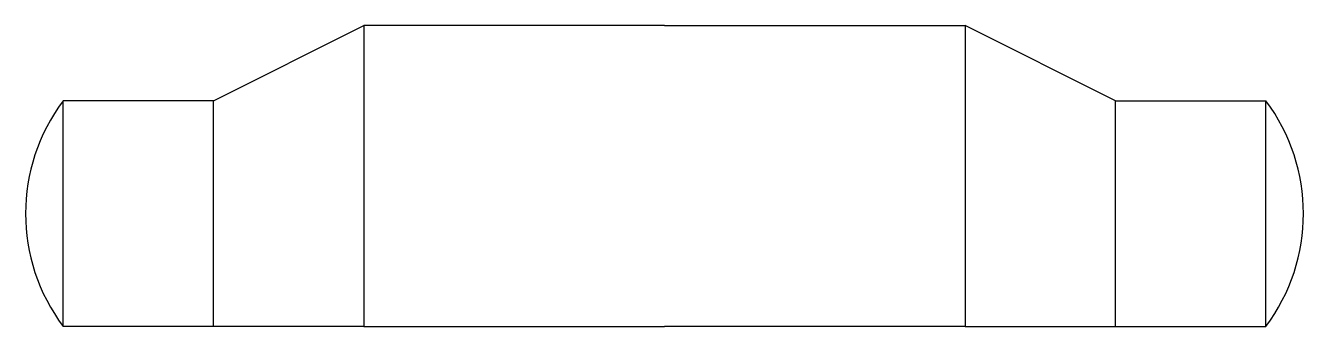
# Model space of a CAD drawing. Header units: millimetres. Extents: x -10100.06 to -10095.81, y 45.24 to 46.24.
import ezdxf

# ---------------------------------------------------------------- set-up
doc = ezdxf.new("R2010")
doc.units = ezdxf.units.MM
doc.header["$LTSCALE"] = 10
doc.layers.add('Tub_equipamentos', color=3, linetype='Continuous')

msp = doc.modelspace()

# ---------------------------------------------------------------- linework, layer by layer
at = {"layer": 'Tub_equipamentos'}
for p, q in [((-10099.4384, 45.9948), (-10098.9384, 46.2448)), ((-10097.9384, 46.2448), (-10098.9384, 46.2448)), ((-10098.9384, 46.2448), (-10098.9384, 45.2448)), ((-10097.9384, 46.2448), (-10096.9384, 46.2448)), ((-10096.9384, 46.2448), (-10096.9384, 45.2448)), ((-10096.4384, 45.9948), (-10096.9384, 46.2448)), ((-10099.9384, 45.2448), (-10099.9384, 45.9948)), ((-10099.4384, 45.9948), (-10099.9384, 45.9948)), ((-10099.4384, 45.2448), (-10099.4384, 45.9948)), ((-10096.4384, 45.9948), (-10095.9384, 45.9948)), ((-10096.4384, 45.2448), (-10096.4384, 45.9948)), ((-10095.9384, 45.2448), (-10095.9384, 45.9948)), ((-10099.4384, 45.2448), (-10099.9384, 45.2448)), ((-10098.9384, 45.2448), (-10099.4384, 45.2448)), ((-10098.9384, 45.2448), (-10097.9384, 45.2448)), ((-10096.9384, 45.2448), (-10097.9384, 45.2448)), ((-10096.9384, 45.2448), (-10096.4384, 45.2448)), ((-10096.4384, 45.2448), (-10095.9384, 45.2448))]:
    msp.add_line(p, q, dxfattribs=at)
for centre, start, end in [((-10099.4384, 45.6198), 143.1301, 216.8699), ((-10096.4384, 45.6198), 323.1301, 36.8699)]:
    msp.add_arc(centre, 0.625, start, end, dxfattribs=at)

doc.saveas('drawing.dxf')
